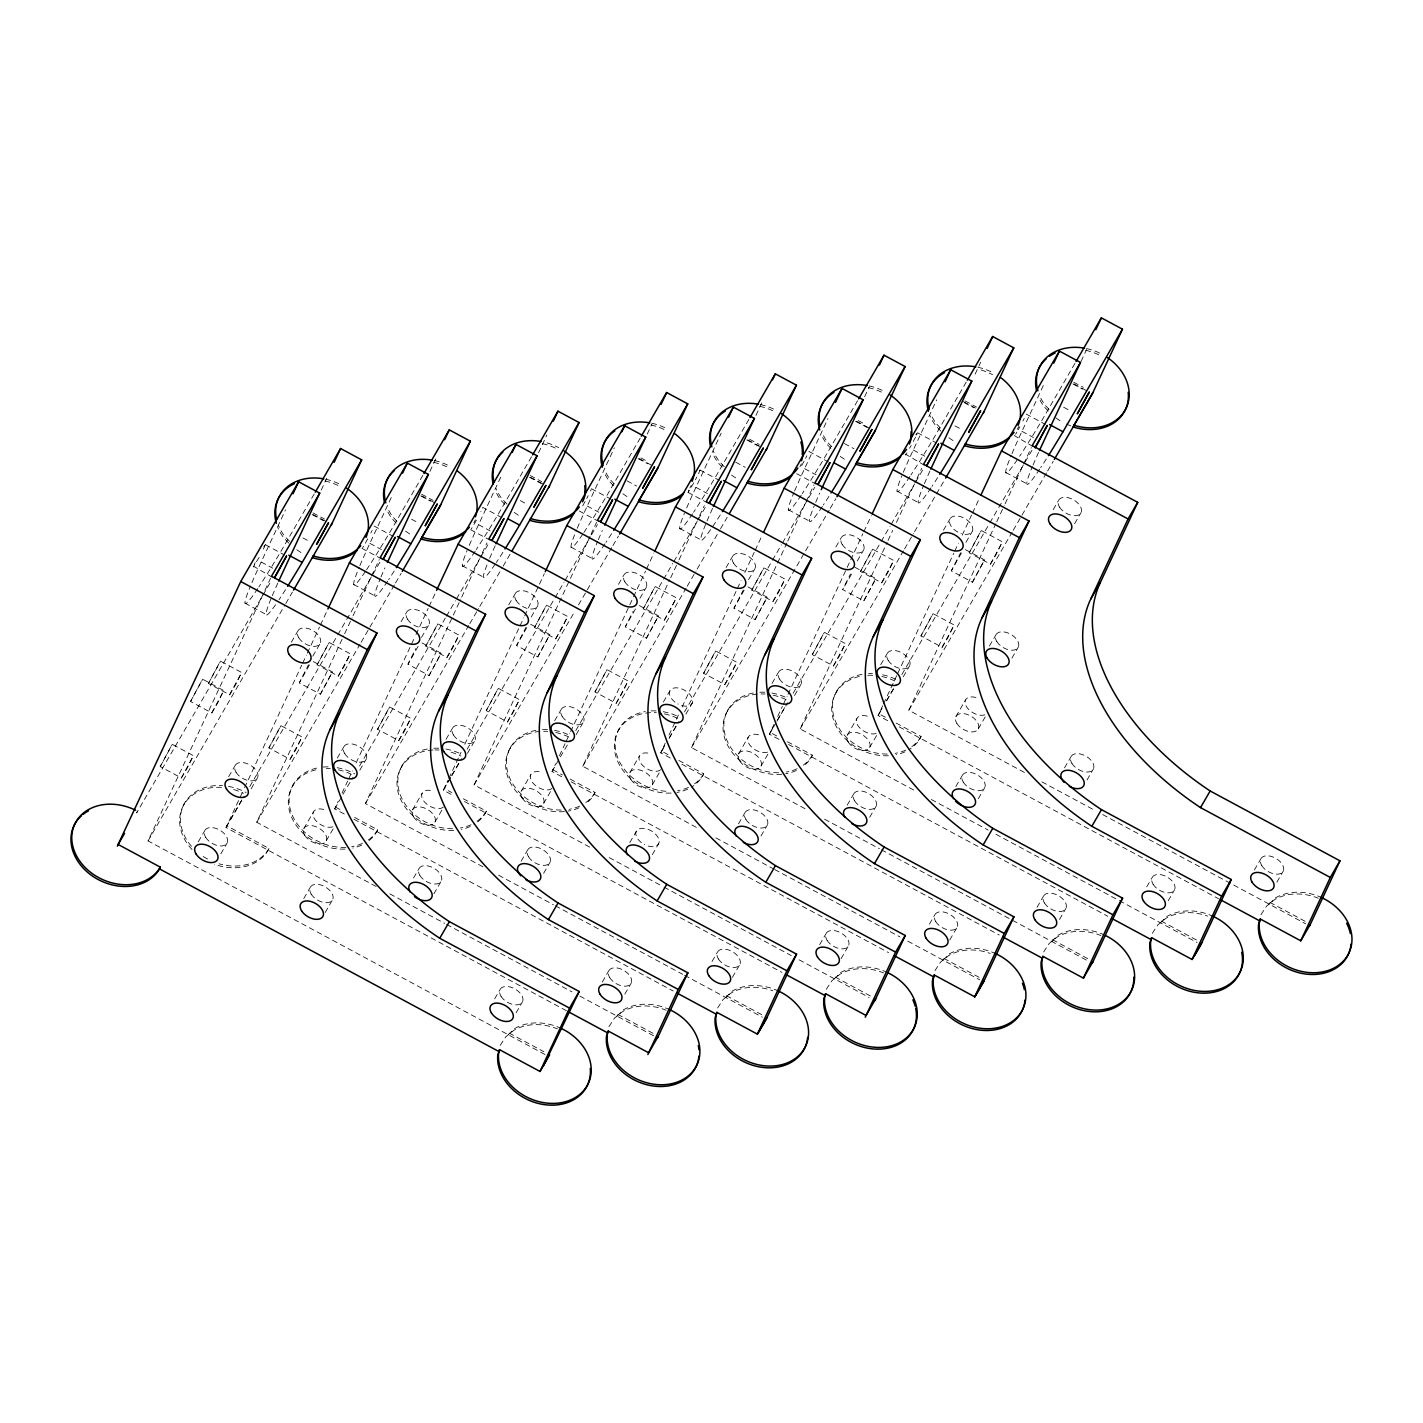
<?xml version="1.0" encoding="UTF-8"?>
<svg xmlns="http://www.w3.org/2000/svg" width="1423" height="1423" viewBox="0 0 1423 1423"><rect width="100%" height="100%" fill="white"/><g stroke="black" fill="none" stroke-linecap="round" stroke-linejoin="round"><path stroke-width="0.75" stroke-dasharray="5 3.75" d="M160.194 766.606L172.201 744.265L193.439 755.649L187.125 768.384L181.433 777.972L160.194 766.606L172.343 744.3M190.54 701.521L202.546 679.18L223.785 690.564L217.47 703.3L211.778 712.905L190.54 701.521L202.689 679.216M208.416 683.449L220.423 661.126L241.661 672.492L235.364 685.228L229.672 694.833L208.416 683.449L220.565 661.144M181.29 777.954L193.439 755.649M272.433 577.347L253.525 566.229M265.265 544.689L263.468 549.1M211.778 712.905L223.785 690.564M229.512 694.798L241.661 672.492M268.876 747.929L280.882 725.605L302.121 736.989L295.806 749.708L290.114 759.313L268.876 747.929L281.025 725.623M313.291 661.588L332.466 671.905L320.46 694.228L299.221 682.862L308.524 664.754M317.098 664.79L329.104 642.449L350.343 653.833L344.046 666.569L338.336 676.156L317.098 664.79L329.247 642.485M289.972 759.277L302.121 736.989M320.317 694.211L332.466 671.905M338.194 676.138L350.343 653.833M377.557 729.27L389.546 706.929L410.802 718.313L404.488 731.048L398.796 740.654L377.557 729.27L389.706 706.964M421.973 642.911L441.148 653.228L429.141 675.569L407.903 664.185L415.765 648.621M425.779 646.113L437.786 623.79L459.024 635.156L452.727 647.892L447.018 657.497L425.779 646.113L437.928 623.808M398.653 740.618L410.802 718.313M501.945 517.705L482.771 507.388L480.832 511.764M428.999 675.534L441.148 653.228M446.875 657.462L459.024 635.156M486.239 710.611L498.228 688.27L519.484 699.654L513.169 712.372L507.477 721.977L486.239 710.611L498.388 688.305M530.654 624.252L549.829 634.569L537.823 656.892L516.585 645.526L525.887 627.418M534.603 627.472L546.468 605.113L567.706 616.497L561.409 629.233L555.699 638.838L534.461 627.454L546.61 605.149M507.477 721.977L519.484 699.654M537.681 656.875L549.829 634.569M555.699 638.838L567.706 616.497M595.063 691.969L606.909 669.61L628.148 680.977L621.851 693.712L616.159 703.318L594.921 691.934L607.07 669.628M639.336 605.575L658.511 615.892L646.504 638.233L625.266 626.849L633.128 611.285M643.285 608.813L655.149 586.454L676.387 597.838L670.073 610.556L664.381 620.161L643.143 608.777L655.291 586.489M616.159 703.318L628.148 680.977M699.422 470.764L700.134 470.052L698.195 474.428M646.362 638.198L658.511 615.892M664.239 620.143L676.387 597.838M703.602 673.275L715.591 650.934L736.829 662.318L730.533 675.053L724.841 684.641L703.602 673.275L715.751 650.969M748 586.916L767.193 597.233L755.186 619.574L733.948 608.19L743.251 590.1M751.824 590.118L763.831 567.795L785.069 579.161L778.755 591.897L773.063 601.502L751.824 590.118L763.973 567.813M724.681 684.623L736.829 662.318M755.044 619.539L767.193 597.233M772.92 601.467L785.069 579.161M812.284 654.598L824.273 632.274L845.511 643.641L839.214 656.377L833.522 665.982L812.284 654.598L824.415 632.292M854.778 567.226L875.856 578.574L863.868 600.897L842.629 589.513L850.492 573.967M860.506 571.459L872.512 549.118L893.751 560.502L887.436 573.22L881.744 582.825L860.506 571.459L872.655 549.153M833.362 665.946L845.511 643.641M924.523 465.339L905.615 454.239M863.725 600.88L875.856 578.574M881.602 582.807L893.751 560.502M920.948 635.939L932.954 613.598L954.193 624.982L947.896 637.717L942.204 647.323L920.948 635.939L933.097 613.633M965.363 549.58L984.538 559.897L972.549 582.238L951.311 570.854L960.614 552.764M969.188 552.782L981.194 530.459L1002.432 541.825L996.118 554.561L990.426 564.166L969.188 552.782L981.336 530.477M942.044 647.287L954.193 624.982M1033.205 446.68L1014.297 435.563M972.389 582.203L984.538 559.897M990.426 564.166L1002.432 541.825M590.527 491.006L591.185 489.512M688.252 491.558L688.91 490.063M916.554 434.993L917.23 433.499M137.426 811.199L136.626 812.942L271.402 580.566M251.924 582.63A222.486 9.534 -61.7 0 1 261.192 562.014L285.525 509.843M544.991 1054.496L148.063 840.922L264.002 592.288M264.945 590.296L270.548 578.254M321.224 490.081L326.756 478.199M183.816 804.831L184.634 803.088M566.443 1010.721L226.008 827.528L243.671 789.658M244.596 787.666L301.694 665.235M302.637 663.225L306.372 655.185M307.315 653.193L319.481 627.098M320.406 625.088L326.97 611.036M359.877 565.66A222.486 9.534 -61.7 0 1 369.873 543.355L392.339 495.186M376.188 886.511L256.745 822.245L343.708 635.779M344.633 633.769L352.121 617.742M353.046 615.732L379.229 559.595M429.906 471.422L436.363 457.566M292.498 786.154L293.316 784.429M241.821 799.922L226.826 825.802L269 848.499L268.2 850.225A47.955 38.403 25 0 1 214.339 864.223M344.277 814.027L334.69 808.869L338.3 801.113M342.054 793.073L347.674 781.031M348.599 779.021L352.353 770.999M356.088 762.977L415.054 636.526M415.996 634.516L428.163 608.421M429.088 606.411L435.651 592.377M469.288 545.294A222.486 9.534 -61.7 0 1 478.555 524.678L501.021 476.527M482.913 866.803L365.426 803.586L452.389 617.12M453.314 615.11L460.803 599.065M461.728 597.073L481.365 554.952M482.308 552.96L486.968 542.928M538.57 452.745L546.894 434.94M401.179 767.495L401.998 765.752M354.683 817.442L377.682 829.822L376.882 831.566A47.955 38.403 25 0 1 365.373 843.128M451.038 794.319L443.371 790.192L447.925 780.427M448.868 778.417L461.034 752.34M464.77 744.3L519.057 627.899M520 625.889L523.735 617.867M524.678 615.857L544.333 573.7M577.24 528.324A222.486 9.534 -61.7 0 1 587.237 506.019L614.362 447.818M589.62 847.076L474.108 784.909L569.485 580.406M570.41 578.396L590.047 536.293M590.99 534.283L596.593 522.259M647.252 434.086L651.876 424.179M509.861 748.836L510.679 747.093M463.364 798.783L486.364 811.163L485.563 812.889A47.955 38.403 25 0 1 474.055 824.468M561.64 776.691L552.053 771.533L555.664 763.777M559.417 755.738L565.038 743.695M565.963 741.703L569.716 733.663M570.641 731.653L645.526 571.085M646.451 569.093L653.94 553.031M686.651 507.958A222.486 9.534 -61.7 0 1 695.918 487.36L721.176 433.179M696.345 827.35L582.79 766.25L669.735 579.784M670.678 577.774L678.166 561.729M679.091 559.737L698.729 517.634M699.654 515.624L704.332 505.592M755.933 415.409L762.408 401.553M618.543 730.159L619.361 728.434M570.125 779.075L595.045 792.486L594.245 794.23A47.955 38.403 25 0 1 587.806 802.074M508.331 1034.77L514.61 1028.616A47.955 38.403 25 0 1 560.2 1027.957M670.322 758.014L660.734 752.856L665.288 743.091M669.023 735.068L678.397 715.004M682.133 706.964L736.42 590.563M737.345 588.553L741.098 580.531M744.834 572.491L754.19 552.426M755.133 550.416L761.679 536.364M794.603 490.988A222.486 9.534 -61.7 0 1 804.6 468.683L827.99 418.522M805.027 808.691L691.471 747.591L786.848 543.07M787.773 541.06L813.956 484.923M864.615 396.75L869.24 386.86M727.224 711.5L728.042 709.757M678.807 760.416L703.727 773.827L702.926 775.571A47.955 38.403 25 0 1 691.418 787.132M616.995 1016.111L623.292 1009.939A47.955 38.403 25 0 1 668.881 1009.298M779.004 739.355L769.416 734.197L773.97 724.432M777.705 716.409L782.383 706.377M783.326 704.367L787.061 696.327M788.004 694.335L849.78 561.854M850.705 559.844L862.872 533.767M863.814 531.757L871.303 515.695M903.285 472.329A222.486 9.534 -61.7 0 1 913.281 450.024L936.672 399.845M913.708 790.032L800.153 728.914L887.098 542.448M888.041 540.438L892.719 530.423M896.454 522.401L916.092 480.298M917.017 478.288L921.695 468.256M975.146 374.124L980.678 362.242M835.906 692.823L836.724 691.098M787.488 741.757L812.408 755.168L811.608 756.894A47.955 38.403 25 0 1 805.169 764.738M725.677 997.434L731.973 991.28A47.955 38.403 25 0 1 777.563 990.621M887.685 720.696L878.098 715.538L882.651 705.772M883.576 703.762L896.686 675.658M897.628 673.648L953.784 553.227M954.708 551.217L958.462 543.195M962.197 535.173L971.553 515.09M972.496 513.08L979.042 499.046M1011.966 453.67A222.486 9.534 -61.7 0 1 1021.963 431.347L1043.486 385.206M1024.347 772.404L908.835 710.255L995.78 523.789M996.723 521.779L1004.193 505.734M1005.136 503.742L1031.319 447.587M1081.053 361.389L1086.603 349.524M896.17 723.08L921.09 736.491L920.29 738.235A47.955 38.403 25 0 1 908.781 749.796M834.358 978.775L840.655 972.603A47.955 38.403 25 0 1 886.244 971.962M943.04 960.098L949.337 953.944A47.955 38.403 25 0 1 994.908 953.303M1051.722 941.439L1058 935.285A47.955 38.403 25 0 1 1103.59 934.626M1160.403 922.78L1166.682 916.608A47.955 38.403 25 0 1 1212.271 915.967M1269.085 904.103L1275.364 897.949A47.955 38.403 25 0 1 1320.953 897.29M254.183 564.735L255.197 562.636M370.852 532.985L372.15 530.423M309.431 664.932L299.364 682.88M418.113 646.273L408.045 664.221M526.795 627.596L516.585 645.526M689.924 487.964L691.222 485.403M635.476 608.937L625.266 626.849M805.578 458.331L806.859 455.769M744.14 590.26L733.948 608.19M915.54 437.092L912.766 442.5M1022.941 420.995L1024.222 418.433M961.503 552.924L951.311 570.854M473.859 522.739L475.353 519.893M586.721 498.512L588.215 495.666M695.402 479.836L696.896 476.99M799.904 466.744L801.38 463.898M851.541 574.163L842.629 589.513M1017.267 429.408L1018.743 426.562M804.084 461.177L800.936 466.94M259.111 557.442L253.258 567.012M367.774 538.783L364.768 544.137M476.456 520.106L471.315 528.982M585.138 501.447L582.132 506.801M693.819 482.771L688.127 492.376M909.617 448.281L911.182 445.452M1018.299 429.604L1019.864 426.775M314.163 494.083L281.114 551.057A222.486 9.534 -61.7 0 1 258.861 586.934M148.063 840.922L284.671 605.415M285.792 603.494L292.444 592.004M291.359 642.2L297.798 631.118M228.641 776.709L235.08 765.61M198.295 841.793L204.734 830.694M312.793 656.163L320.3 643.232M422.844 475.424L389.795 532.398A222.486 9.534 -61.7 0 1 366.529 569.787M226.008 827.528L244.24 796.115M249.754 786.581L336.646 636.793M337.767 634.871L345.558 621.424M346.678 619.503L381.204 559.968M251.142 788.804L257.581 777.723M220.796 853.889L227.235 842.807M256.745 822.245L360.037 644.192M361.14 642.271L394.456 584.835M395.576 582.914L401.126 573.344M401.108 621.691L406.48 612.441M337.322 758.032L343.761 746.95M303.757 828.666L313.416 812.035M421.475 637.486L428.981 624.555M531.526 456.765L498.477 513.739A222.486 9.534 -61.7 0 1 476.225 549.598M334.69 808.869L342.196 795.919M342.996 794.194L352.904 777.456M359.557 766.001L445.328 618.133M446.448 616.212L455.36 600.844M456.463 598.923L479.853 558.599M480.974 556.678L488.765 543.23M359.823 770.145L366.262 759.064M326.258 840.762L333.765 827.83M303.757 898.536L310.196 887.454M365.426 803.586L468.718 625.515M469.821 623.612L478.715 608.279M479.818 606.376L502.034 568.079M503.137 566.158L510.91 552.764M325.191 912.499L332.697 899.549M508.723 604.864L515.162 593.782M446.004 739.373L452.443 728.291M412.439 809.989L422.097 793.358M531.224 616.977L537.663 605.896M640.208 438.088L607.159 495.062A222.486 9.534 -61.7 0 1 583.892 532.451M450.611 777.367L444.189 788.467L451.856 792.593M451.678 775.535L459.184 762.586M443.371 790.192L450.878 777.26M451.945 775.41L461.586 758.779M467.118 749.263L554.009 599.457M555.13 597.535L564.042 582.167M565.144 580.264L597.447 524.553M467.438 753.318L474.944 740.387M434.94 822.103L442.446 809.171M413.524 878.027L418.878 868.777M474.108 784.909L574.074 612.601M578.503 604.935L611.819 547.499M612.939 545.578L618.489 536.009M433.873 893.822L441.379 880.89M618.471 584.355L623.843 575.123M554.685 720.696L561.124 709.615M521.12 791.33L530.761 774.699M639.905 598.318L646.344 587.219M748.889 419.429L715.84 476.403A222.486 9.534 -61.7 0 1 693.588 512.28M552.053 771.533L559.292 758.708M560.36 756.858L570.267 740.12M575.799 730.586L672.705 563.508M673.826 561.587L697.217 521.263M698.337 519.342L706.128 505.894M576.119 734.659L583.626 721.728M543.622 803.444L551.128 790.494M521.12 861.2L527.559 850.118M582.79 766.25L686.082 588.179M687.184 586.276L696.078 570.961M697.181 569.04L719.398 530.743M720.5 528.822L727.171 517.349M543.622 873.313L550.061 862.231M726.086 567.546L732.525 556.446M663.367 702.037L669.806 690.955M494.67 998.839L500.042 989.608M629.802 772.653L639.443 756.04M748.587 579.641L755.008 568.56M857.571 400.752L824.522 457.726A222.486 9.534 -61.7 0 1 802.252 493.603M664.754 745.581L661.535 751.131L669.219 755.257M669.041 738.199L676.548 725.268M660.734 752.856L665.021 745.474M669.308 738.075L678.949 721.443M684.481 711.927L771.373 562.121M772.476 560.2L781.387 544.849M782.508 542.928L814.81 487.235M685.868 714.15L692.289 703.051M516.104 1012.802L522.526 1001.721M652.303 784.767L659.81 771.835M629.802 842.541L636.241 831.459M691.471 747.591L829.182 510.163M830.303 508.242L835.852 498.673M652.303 854.654L658.742 843.554M835.835 547.019L841.189 537.787M772.049 683.378L778.47 672.279M602.285 982.03L608.724 970.931M738.484 753.994L748.124 737.363M857.269 560.982L863.69 549.883M966.253 382.093L933.203 439.067A222.486 9.534 -61.7 0 1 910.933 474.944M773.436 726.922L770.217 732.454L779.804 737.612M777.723 719.522L785.229 706.591M769.416 734.197L775.837 723.115M776.922 721.265L787.631 702.784M793.162 693.25L880.054 543.461M881.157 541.54L890.069 526.172M891.189 524.251L914.58 483.927M915.7 482.006L923.491 468.558M794.55 695.473L800.971 684.392M624.786 994.126L631.207 983.044M760.985 766.108L768.491 753.176M738.484 823.864L744.923 812.782M800.153 728.914L903.445 550.861M904.548 548.94L913.441 533.625M914.544 531.704L944.534 480.013M760.985 835.977L767.424 824.895M943.449 530.21L949.87 519.11M880.73 664.701L887.152 653.619M712.034 961.503L717.388 952.272M847.165 735.335L856.806 718.704M965.95 542.305L972.371 531.224M1074.934 363.416L1041.885 420.408A222.486 9.534 -61.7 0 1 1019.615 456.267M882.118 708.245L878.898 713.795L886.582 717.921M886.404 700.863L893.911 687.932M878.098 715.538L882.385 708.138M886.671 700.756L896.312 684.125M901.844 674.591L988.736 524.802M989.839 522.881L997.648 509.434M998.75 507.513L1032.173 449.899M903.231 676.814L909.653 665.733M732.4 977.316L739.889 964.385M869.666 747.431L877.173 734.499M847.165 805.205L853.604 794.123M908.835 710.255L1012.127 532.184M1013.229 530.263L1046.545 472.827M1047.666 470.924L1053.216 461.337M869.666 817.318L876.106 806.218M1053.198 509.683L1058.552 500.451M989.412 646.042L995.833 634.96M819.648 944.694L826.069 933.613M955.847 716.658L965.488 700.027M1074.632 523.646L1081.053 512.565M1011.913 658.138L1018.334 647.056M841.082 958.64L848.57 945.708M978.348 728.772L985.854 715.84M955.847 786.545L962.286 775.446M978.348 798.641L984.769 787.559M929.397 924.185L934.751 914.936M949.746 939.98L957.252 927.049M1064.529 767.869L1070.968 756.787M1087.03 779.982L1093.451 768.9M1037.011 907.358L1043.433 896.277M1059.512 919.471L1065.934 908.372M1146.76 886.849L1152.114 877.6M1168.194 900.795L1174.615 889.713M1254.375 870.022L1260.796 858.941M1276.876 882.135L1283.297 871.054M1015.631 434.211L1016.858 432.147M263.789 546.859L264.714 545.418M362.634 547.642L363.559 546.201M915.878 434.869L916.786 433.428M906.967 452.87L905.348 455.022M500.256 1045.318L505.716 1036.869L513.792 1030.341A47.955 38.403 25 0 1 557.478 1028.882M608.937 1026.659L614.398 1018.21L622.474 1011.682A47.955 38.403 25 0 1 666.16 1010.223M717.619 1007.982L723.08 999.551L731.155 993.005A47.955 38.403 25 0 1 772.885 990.799M826.301 989.323L831.761 980.874L839.837 974.346A47.955 38.403 25 0 1 883.523 972.887M934.964 970.646L940.443 962.215L948.518 955.669A47.955 38.403 25 0 1 990.248 953.463M1043.646 951.987L1049.125 943.538L1057.2 937.01A47.955 38.403 25 0 1 1100.868 935.551M1152.328 933.31L1157.806 924.879L1165.882 918.351A47.955 38.403 25 0 1 1207.611 916.127M1261.009 914.651L1266.488 906.202L1274.563 899.674A47.955 38.403 25 0 1 1318.232 898.215M1066.218 424.018L1071.448 426.171M1073.742 382.218L1083.33 387.376M1073.903 383.908L1087.332 391.129M1072.942 383.961L1082.529 389.119M1063.675 407.245L1071.341 411.372M1026.179 414.057L1045.354 424.374M965.061 400.895L976.569 407.085M1021.963 431.347L1033.472 437.537M963.3 401.535L978.65 409.788M964.26 402.62L973.848 407.778M954.993 425.904L962.66 430.031M1005.759 472.454L1026.837 483.802M917.497 432.717L936.672 443.033M858.3 420.585L865.967 424.712M913.281 450.024L924.79 456.214M856.539 421.244L869.969 428.465M855.579 421.297L867.087 427.487M844.39 443.549L853.978 448.707M897.077 491.131L918.155 502.479M808.815 451.376L829.911 462.742M804.6 468.683L816.108 474.873M749.619 439.262L759.206 444.421M747.858 439.903L761.287 447.124M746.897 439.956L758.406 446.146M796.667 473.681L815.841 483.998M735.709 462.208L745.296 467.367M788.395 509.79L809.491 521.138M700.134 470.052L719.309 480.369M695.918 487.36L707.427 493.55M640.937 457.921L648.603 462.048M639.176 458.58L652.606 465.801M638.216 458.633L647.803 463.791M687.985 492.358L709.081 503.706M627.027 480.867L636.615 486.043M679.714 528.449L700.81 539.797M591.452 488.712L612.548 500.06M587.237 506.019L598.745 512.209M530.334 475.549L541.843 481.739M530.494 477.239L543.924 484.46M529.534 477.292L541.042 483.482M579.303 511.017L600.399 522.366M1269.903 902.378L1306.563 922.104M520.267 500.576L527.933 504.703M1041.974 781.885L1094.838 810.345M1102.665 814.561L1305.745 923.829M571.032 547.126L592.128 558.474M899.194 726.886L1218.533 898.713M421.653 494.226L433.161 500.416M478.555 524.678L490.063 530.868M421.813 495.898L435.242 503.119M420.852 495.951L430.44 501.109M470.622 529.694L491.718 541.042M1161.221 921.037L1197.881 940.763M411.585 519.235L419.251 523.362M931.336 799.513L988.113 830.054M995.94 834.269L1117.34 899.585M1119.296 900.652L1197.063 942.506M462.35 565.785L483.446 577.133M788.591 744.514L1107.894 916.341M374.089 526.048L393.264 536.364M312.989 512.885L324.48 519.075M369.873 543.355L381.382 549.545M313.131 514.575L328.482 522.828M312.171 514.628L323.679 520.818M361.94 548.353L383.036 559.701M1052.54 939.696L1089.2 959.422M302.903 537.912L310.588 542.038M824.611 819.221L879.432 848.731M881.388 849.78L1010.615 919.311M1012.571 920.361L1086.46 960.134M353.669 584.462L374.765 595.81M681.83 764.222L999.213 935M265.407 544.707L284.582 555.041M261.192 562.014L272.7 568.204M943.858 958.373L980.518 978.099M715.929 837.898L772.707 868.439M774.663 869.506L899.976 936.921M907.803 941.137L979.7 979.824M244.987 603.121L266.083 614.469M552.871 769.79L562.459 774.948M571.228 781.85L888.592 952.627M835.176 977.032L871.837 996.758M609.204 857.607L662.069 886.067M664.025 887.116L791.295 955.598M799.121 959.814L869.097 997.452M464.467 801.54L781.85 972.336M726.495 995.709L763.155 1015.435M498.566 875.216L553.387 904.726M555.344 905.775L682.613 974.257M684.57 975.306L762.354 1017.16M335.508 807.126L343.174 811.252M353.865 819.186L673.168 990.995M617.813 1014.368L654.473 1034.094M389.884 893.893L444.705 923.385M446.662 924.452L571.975 991.867M579.801 996.082L653.673 1035.837M509.132 1033.027L543.871 1051.722M1055.884 417.917L1062.714 422.578M948.91 437.75L954.033 441.255M840.228 456.409L845.351 459.914M731.547 475.086L736.669 478.59M622.865 493.745L627.988 497.25M514.183 512.405L519.306 515.909M405.502 531.081L410.642 534.586M296.82 549.74L301.961 553.245M1049.018 409.326L1045.016 405.039A47.955 38.403 25 0 1 1039.341 395.06M1048.217 411.051L1044.215 406.782A47.955 38.403 25 0 1 1038.541 396.786M940.336 427.985L936.334 423.716A47.955 38.403 25 0 1 930.66 413.719M940.87 431.151L935.534 425.441A47.955 38.403 25 0 1 929.859 415.463M831.672 446.644L827.652 442.375A47.955 38.403 25 0 1 821.978 432.396M830.854 448.387L826.852 444.118A47.955 38.403 25 0 1 821.178 434.122M724.325 466.744L718.971 461.034A47.955 38.403 25 0 1 713.297 451.055M722.173 467.046L718.17 462.777A47.955 38.403 25 0 1 712.496 452.799M614.309 483.98L610.289 479.711A47.955 38.403 25 0 1 604.633 469.715M613.491 485.723L609.489 481.436A47.955 38.403 25 0 1 603.814 471.458M506.962 504.08L501.608 498.37A47.955 38.403 25 0 1 495.951 488.391M504.809 504.382L500.807 500.113A47.955 38.403 25 0 1 495.133 490.117M396.946 521.316L392.926 517.047A47.955 38.403 25 0 1 387.269 507.05M396.128 523.059L392.125 518.772A47.955 38.403 25 0 1 386.451 508.794M289.598 541.416L284.262 535.706A47.955 38.403 25 0 1 278.588 525.727M288.78 543.141L283.444 537.449A47.955 38.403 25 0 1 277.77 527.453M257.848 588.464A222.486 9.534 -61.7 0 1 250.519 585.956M285.543 589.656A222.486 9.534 -61.7 0 1 278.944 599.812M275.6 604.704A222.486 9.534 -61.7 0 1 271.615 597.304M272.291 595.686A222.486 9.534 -61.7 0 1 277.859 582.985M324.96 480.974A47.955 38.403 25 0 1 340.542 486.737M325.76 479.231A47.955 38.403 25 0 1 341.342 484.994M365.355 571.53A222.486 9.534 -61.7 0 1 359.201 567.297M394.224 570.979A222.486 9.534 -61.7 0 1 388.639 579.623M387.625 581.135A222.486 9.534 -61.7 0 1 380.297 578.645M380.973 577.009A222.486 9.534 -61.7 0 1 384.957 567.83M332.786 826.799A12.789 7.649 30.1 0 1 313.772 817.514A12.789 7.649 30.1 0 1 324.871 809.812M269 848.499A47.955 38.403 25 0 1 219.106 863.797M207.527 859.047A47.955 38.403 25 0 1 200.483 854.6M191.5 846.329A47.955 38.403 25 0 1 183.834 804.564A47.955 38.403 25 0 1 222.433 785.638M228.498 786.385A47.955 38.403 25 0 1 246.108 792.54M192.052 849.567A47.955 38.403 25 0 1 182.66 807.054A47.955 38.403 25 0 1 221.632 787.381M233.728 789.534A47.955 38.403 25 0 1 243.458 793.322M433.641 462.315A47.955 38.403 25 0 1 449.223 468.06M434.442 460.572A47.955 38.403 25 0 1 450.024 466.335M475.211 551.128A222.486 9.534 -61.7 0 1 467.1 550.488M502.906 552.32A222.486 9.534 -61.7 0 1 496.307 562.476M495.133 564.202A222.486 9.534 -61.7 0 1 488.961 559.986M489.654 558.35A222.486 9.534 -61.7 0 1 495.222 545.649M443.371 807.054A12.789 7.649 30.1 0 1 423.093 800.046A12.789 7.649 30.1 0 1 433.553 791.152M377.682 829.822A47.955 38.403 25 0 1 367.97 840.228M362.385 843.412A47.955 38.403 25 0 1 351.694 846.703M345.878 847.325A47.955 38.403 25 0 1 291.057 811.982A47.955 38.403 25 0 1 319.321 767.548M323.146 767.05A47.955 38.403 25 0 1 331.114 766.979M337.18 767.709A47.955 38.403 25 0 1 354.789 773.863M361.584 845.155A47.955 38.403 25 0 1 352.744 848.072M345.06 849.069A47.955 38.403 25 0 1 290.256 813.725A47.955 38.403 25 0 1 318.503 769.292M326.312 768.598A47.955 38.403 25 0 1 330.314 768.705M338.407 769.843A47.955 38.403 25 0 1 353.989 775.606M542.323 443.638A47.955 38.403 25 0 1 557.905 449.401M547.126 442.927A47.955 38.403 25 0 1 558.705 447.658M582.719 534.194A222.486 9.534 -61.7 0 1 576.564 529.961M611.57 533.661A222.486 9.534 -61.7 0 1 605.985 542.288M604.988 543.817A222.486 9.534 -61.7 0 1 597.642 541.309M598.336 539.673A222.486 9.534 -61.7 0 1 602.32 530.494M552.053 788.395A12.789 7.649 30.1 0 1 531.775 781.387A12.789 7.649 30.1 0 1 542.234 772.476M641.453 842.647A12.789 7.649 30.1 0 1 640.955 828.399A12.789 7.649 30.1 0 1 659.045 840.05A12.789 7.649 30.1 0 1 644.245 844.444M486.364 811.163A47.955 38.403 25 0 1 476.652 821.569M471.066 824.753A47.955 38.403 25 0 1 460.376 828.026M452.567 828.72A47.955 38.403 25 0 1 399.472 792.451A47.955 38.403 25 0 1 427.985 748.889M433.802 748.249A47.955 38.403 25 0 1 439.796 748.302M445.861 749.049A47.955 38.403 25 0 1 461.621 754.243M470.266 826.478A47.955 38.403 25 0 1 461.426 829.413M453.741 830.409A47.955 38.403 25 0 1 398.155 792.433A47.955 38.403 25 0 1 433.001 749.992M434.993 749.939A47.955 38.403 25 0 1 438.996 750.046M451.091 752.198A47.955 38.403 25 0 1 460.821 755.987M651.005 424.979A47.955 38.403 25 0 1 666.587 430.724M651.805 423.236A47.955 38.403 25 0 1 667.387 428.999M1017.445 459.522A222.486 9.534 -61.7 0 1 1011.273 455.289M1046.296 458.989A222.486 9.534 -61.7 0 1 1040.711 467.616M1039.697 469.145A222.486 9.534 -61.7 0 1 1032.369 466.637M1033.062 465.019A222.486 9.534 -61.7 0 1 1038.63 452.318M984.858 714.808A12.789 7.649 30.1 0 1 965.843 705.506A12.789 7.649 30.1 0 1 976.961 697.821M921.09 736.491A47.955 38.403 25 0 1 911.378 746.897M905.793 750.081A47.955 38.403 25 0 1 895.085 753.372M887.294 754.065A47.955 38.403 25 0 1 834.18 717.779A47.955 38.403 25 0 1 862.712 674.217M868.528 673.595A47.955 38.403 25 0 1 872.512 673.541M882.616 674.787A47.955 38.403 25 0 1 898.198 680.532M904.992 751.824A47.955 38.403 25 0 1 896.152 754.741M888.468 755.738A47.955 38.403 25 0 1 833.665 720.394A47.955 38.403 25 0 1 861.911 675.961M867.728 675.32A47.955 38.403 25 0 1 873.704 675.374M881.798 676.512A47.955 38.403 25 0 1 895.547 681.315M1085.713 350.307A47.955 38.403 25 0 1 1101.295 356.07M1086.532 348.564A47.955 38.403 25 0 1 1102.114 354.327M909.937 476.456A222.486 9.534 -61.7 0 1 901.826 475.833M937.615 477.648A222.486 9.534 -61.7 0 1 932.029 486.292M931.016 487.804A222.486 9.534 -61.7 0 1 923.687 485.314M924.381 483.678A222.486 9.534 -61.7 0 1 929.948 470.977M876.177 733.468A12.789 7.649 30.1 0 1 857.162 724.182A12.789 7.649 30.1 0 1 868.279 716.481M957.892 532.113A12.789 7.649 30.1 0 1 952.307 516.745A12.789 7.649 30.1 0 1 971.82 525.354A12.789 7.649 30.1 0 1 960.916 533.447M812.408 755.168A47.955 38.403 25 0 1 802.697 765.574M797.111 768.758A47.955 38.403 25 0 1 786.421 772.031M778.612 772.725A47.955 38.403 25 0 1 725.499 736.438A47.955 38.403 25 0 1 754.03 692.894M759.846 692.254A47.955 38.403 25 0 1 765.841 692.307M771.906 693.054A47.955 38.403 25 0 1 787.666 698.248M796.311 770.483A47.955 38.403 25 0 1 785.603 773.774M781.761 774.272A47.955 38.403 25 0 1 723.791 734.677A47.955 38.403 25 0 1 765.023 694.05M773.134 695.189A47.955 38.403 25 0 1 788.716 700.934M981.052 369.98A47.955 38.403 25 0 1 992.614 374.729M977.85 367.241A47.955 38.403 25 0 1 993.432 372.986M801.256 495.133A222.486 9.534 -61.7 0 1 793.909 492.625M828.933 496.325A222.486 9.534 -61.7 0 1 823.348 504.952M822.352 506.481A222.486 9.534 -61.7 0 1 814.241 505.841M815.699 502.355A222.486 9.534 -61.7 0 1 819.684 493.176M767.513 752.127A12.789 7.649 30.1 0 1 748.48 742.842A12.789 7.649 30.1 0 1 759.597 735.14M703.727 773.827A47.955 38.403 25 0 1 694.015 784.233M688.43 787.417A47.955 38.403 25 0 1 677.739 790.69M665.928 791.277A47.955 38.403 25 0 1 616.337 753.372A47.955 38.403 25 0 1 645.348 711.553M651.165 710.913A47.955 38.403 25 0 1 657.159 710.966M663.225 711.713A47.955 38.403 25 0 1 678.984 716.907M687.629 789.16A47.955 38.403 25 0 1 676.921 792.433M671.105 793.073A47.955 38.403 25 0 1 614.932 752.465A47.955 38.403 25 0 1 656.341 712.71M664.452 713.848A47.955 38.403 25 0 1 678.184 718.651M868.35 387.643A47.955 38.403 25 0 1 883.932 393.388M869.168 385.9A47.955 38.403 25 0 1 884.75 391.663M692.574 513.792A222.486 9.534 -61.7 0 1 684.463 513.169M720.251 514.984A222.486 9.534 -61.7 0 1 706.324 522.65M707.018 521.014A222.486 9.534 -61.7 0 1 712.585 508.313M660.734 769.736A12.789 7.649 30.1 0 1 640.457 762.71A12.789 7.649 30.1 0 1 650.916 753.816M675.018 702.144A12.789 7.649 30.1 0 1 674.502 687.914A12.789 7.649 30.1 0 1 692.61 699.565A12.789 7.649 30.1 0 1 677.81 703.94M595.045 792.486A47.955 38.403 25 0 1 585.333 802.91M579.748 806.076A47.955 38.403 25 0 1 569.058 809.367M561.249 810.061A47.955 38.403 25 0 1 508.136 773.774A47.955 38.403 25 0 1 536.667 730.23M542.483 729.59A47.955 38.403 25 0 1 548.478 729.643M554.543 730.373A47.955 38.403 25 0 1 570.303 735.584M578.948 807.819A47.955 38.403 25 0 1 568.239 811.092M564.397 811.608A47.955 38.403 25 0 1 506.428 772.013A47.955 38.403 25 0 1 547.659 731.369M555.77 732.507A47.955 38.403 25 0 1 571.352 738.27M759.686 406.302A47.955 38.403 25 0 1 775.268 412.065M760.487 404.577A47.955 38.403 25 0 1 776.069 410.322M205.73 837.382A12.789 7.649 30.1 0 0 226.008 844.39A12.789 7.649 30.1 0 0 216.189 828.471A12.789 7.649 30.1 0 0 205.73 837.382M311.192 894.124A12.789 7.649 30.1 0 0 331.47 901.15A12.789 7.649 30.1 0 0 321.651 885.231A12.789 7.649 30.1 0 0 311.192 894.124M236.076 772.298A12.789 7.649 30.1 0 0 256.353 779.306A12.789 7.649 30.1 0 0 246.535 763.404A12.789 7.649 30.1 0 0 236.076 772.298M501.038 996.278A12.789 7.649 30.1 0 0 521.316 1003.304A12.789 7.649 30.1 0 0 511.497 987.384A12.789 7.649 30.1 0 0 501.038 996.278M298.794 637.806A12.789 7.649 30.1 0 0 319.072 644.815A12.789 7.649 30.1 0 0 309.253 628.895A12.789 7.649 30.1 0 0 298.794 637.806M304.771 835.337A12.789 7.649 30.1 0 0 325.049 842.363A12.789 7.649 30.1 0 0 315.23 826.443A12.789 7.649 30.1 0 0 304.771 835.337M419.874 875.465A12.789 7.649 30.1 0 0 440.152 882.473A12.789 7.649 30.1 0 0 430.333 866.571A12.789 7.649 30.1 0 0 419.874 875.465M344.757 753.639A12.789 7.649 30.1 0 0 365.035 760.647A12.789 7.649 30.1 0 0 355.216 744.727A12.789 7.649 30.1 0 0 344.757 753.639M609.72 977.619A12.789 7.649 30.1 0 0 629.998 984.645A12.789 7.649 30.1 0 0 620.179 968.725A12.789 7.649 30.1 0 0 609.72 977.619M407.476 619.13A12.789 7.649 30.1 0 0 427.754 626.156A12.789 7.649 30.1 0 0 417.935 610.236A12.789 7.649 30.1 0 0 407.476 619.13M413.453 816.677A12.789 7.649 30.1 0 0 433.713 823.686A12.789 7.649 30.1 0 0 423.912 807.784A12.789 7.649 30.1 0 0 413.453 816.677M528.556 856.806A12.789 7.649 30.1 0 0 548.833 863.814A12.789 7.649 30.1 0 0 539.015 847.895A12.789 7.649 30.1 0 0 528.556 856.806M453.439 734.962A12.789 7.649 30.1 0 0 473.717 741.988A12.789 7.649 30.1 0 0 463.898 726.068A12.789 7.649 30.1 0 0 453.439 734.962M718.402 958.96A12.789 7.649 30.1 0 0 738.679 965.968A12.789 7.649 30.1 0 0 728.861 950.048A12.789 7.649 30.1 0 0 718.402 958.96M516.158 600.47A12.789 7.649 30.1 0 0 536.435 607.479A12.789 7.649 30.1 0 0 526.617 591.559A12.789 7.649 30.1 0 0 516.158 600.47M522.134 798.018A12.789 7.649 30.1 0 0 542.394 805.027A12.789 7.649 30.1 0 0 532.593 789.107A12.789 7.649 30.1 0 0 522.134 798.018M562.121 716.303A12.789 7.649 30.1 0 0 582.398 723.311A12.789 7.649 30.1 0 0 572.58 707.391A12.789 7.649 30.1 0 0 562.121 716.303M827.083 940.283A12.789 7.649 30.1 0 0 847.361 947.309A12.789 7.649 30.1 0 0 837.542 931.389A12.789 7.649 30.1 0 0 827.083 940.283M624.839 581.794A12.789 7.649 30.1 0 0 645.117 588.82A12.789 7.649 30.1 0 0 635.298 572.9A12.789 7.649 30.1 0 0 624.839 581.794M956.843 723.346A12.789 7.649 30.1 0 0 977.121 730.355A12.789 7.649 30.1 0 0 967.302 714.453A12.789 7.649 30.1 0 0 956.843 723.346M1071.964 763.475A12.789 7.649 30.1 0 0 1092.241 770.483A12.789 7.649 30.1 0 0 1082.423 754.564A12.789 7.649 30.1 0 0 1071.964 763.475M996.847 641.631A12.789 7.649 30.1 0 0 1017.125 648.657A12.789 7.649 30.1 0 0 1007.306 632.737A12.789 7.649 30.1 0 0 996.847 641.631M1261.81 865.629A12.789 7.649 30.1 0 0 1282.07 872.637A12.789 7.649 30.1 0 0 1272.269 856.717A12.789 7.649 30.1 0 0 1261.81 865.629M1059.566 507.139A12.789 7.649 30.1 0 0 1079.844 514.148A12.789 7.649 30.1 0 0 1070.025 498.228A12.789 7.649 30.1 0 0 1059.566 507.139M848.179 742.006A12.789 7.649 30.1 0 0 868.439 749.032A12.789 7.649 30.1 0 0 858.638 733.112A12.789 7.649 30.1 0 0 848.179 742.006M963.282 782.134A12.789 7.649 30.1 0 0 983.56 789.142A12.789 7.649 30.1 0 0 973.741 773.24A12.789 7.649 30.1 0 0 963.282 782.134M888.165 660.308A12.789 7.649 30.1 0 0 908.443 667.316A12.789 7.649 30.1 0 0 898.625 651.396A12.789 7.649 30.1 0 0 888.165 660.308M1153.128 884.288A12.789 7.649 30.1 0 0 1173.388 891.296A12.789 7.649 30.1 0 0 1163.587 875.394A12.789 7.649 30.1 0 0 1153.128 884.288M739.498 760.682A12.789 7.649 30.1 0 0 759.757 767.691A12.789 7.649 30.1 0 0 749.957 751.771A12.789 7.649 30.1 0 0 739.498 760.682M854.6 800.793A12.789 7.649 30.1 0 0 874.878 807.819A12.789 7.649 30.1 0 0 865.059 791.899A12.789 7.649 30.1 0 0 854.6 800.793M779.484 678.967A12.789 7.649 30.1 0 0 799.762 685.975A12.789 7.649 30.1 0 0 789.943 670.073A12.789 7.649 30.1 0 0 779.484 678.967M1044.446 902.947A12.789 7.649 30.1 0 0 1064.724 909.973A12.789 7.649 30.1 0 0 1054.905 894.053A12.789 7.649 30.1 0 0 1044.446 902.947M842.203 544.458A12.789 7.649 30.1 0 0 862.48 551.484A12.789 7.649 30.1 0 0 852.662 535.564A12.789 7.649 30.1 0 0 842.203 544.458M630.816 779.342A12.789 7.649 30.1 0 0 651.076 786.368A12.789 7.649 30.1 0 0 641.275 770.448A12.789 7.649 30.1 0 0 630.816 779.342M745.919 819.47A12.789 7.649 30.1 0 0 766.197 826.478A12.789 7.649 30.1 0 0 756.378 810.559A12.789 7.649 30.1 0 0 745.919 819.47M935.765 921.624A12.789 7.649 30.1 0 0 956.043 928.632A12.789 7.649 30.1 0 0 946.224 912.712A12.789 7.649 30.1 0 0 935.765 921.624M733.521 563.134A12.789 7.649 30.1 0 0 753.799 570.143A12.789 7.649 30.1 0 0 743.98 554.223A12.789 7.649 30.1 0 0 733.521 563.134"/><path stroke-width="1.5" d="M549.652 1054.834L540.011 1071.466L499.509 1049.676L497.765 1055.101A47.955 38.403 25 0 0 544.155 1104.604A47.955 38.403 25 0 0 590.26 1068.46M499.509 1049.676L498.584 1053.358A47.955 38.403 25 0 0 536.631 1101.011A47.955 38.403 25 0 0 589.424 1080.644A47.955 38.403 25 0 0 562.085 1028.847M658.333 1036.175L648.692 1052.807L608.19 1031.017L606.447 1036.424A47.955 38.403 25 0 0 649.19 1085.287A47.955 38.403 25 0 0 698.96 1056.026M608.19 1031.017L607.247 1034.699A47.955 38.403 25 0 0 645.989 1082.547A47.955 38.403 25 0 0 698.462 1060.918A47.955 38.403 25 0 0 668.881 1009.298M767.015 1017.498L757.374 1034.13L716.872 1012.34L715.129 1017.765A47.955 38.403 25 0 0 757.872 1066.61A47.955 38.403 25 0 0 807.641 1037.349M716.872 1012.34L715.929 1016.022A47.955 38.403 25 0 0 754.67 1063.87A47.955 38.403 25 0 0 807.143 1042.259A47.955 38.403 25 0 0 777.563 990.621M875.696 998.839L866.056 1015.471L825.553 993.681L823.81 999.088A47.955 38.403 25 0 0 872.619 1048.893A47.955 38.403 25 0 0 915.647 1008.249M825.553 993.681L824.611 997.363A47.955 38.403 25 0 0 862.676 1045.016A47.955 38.403 25 0 0 915.469 1024.649A47.955 38.403 25 0 0 888.112 972.852M984.378 980.18L974.737 996.812L934.235 975.004L932.492 980.429A47.955 38.403 25 0 0 975.235 1029.291A47.955 38.403 25 0 0 1025.005 1000.013M934.235 975.004L933.292 978.686A47.955 38.403 25 0 0 972.016 1026.552A47.955 38.403 25 0 0 1024.489 1004.923A47.955 38.403 25 0 0 994.908 953.303M1093.06 961.503L1083.419 978.135L1042.917 956.345L1041.174 961.752A47.955 38.403 25 0 0 1086.336 1011.077A47.955 38.403 25 0 0 1133.793 977.227M1042.917 956.345L1041.974 960.027A47.955 38.403 25 0 0 1080.039 1007.68A47.955 38.403 25 0 0 1132.833 987.313A47.955 38.403 25 0 0 1105.475 935.516M1201.741 942.844L1192.083 959.476L1151.598 937.686L1149.855 943.093A47.955 38.403 25 0 0 1198.664 992.898A47.955 38.403 25 0 0 1241.692 952.254M1151.598 937.686L1150.656 941.35A47.955 38.403 25 0 0 1189.379 989.216A47.955 38.403 25 0 0 1241.852 967.587A47.955 38.403 25 0 0 1212.271 915.967M1310.423 924.167L1300.764 940.799L1260.28 919.009L1258.537 924.434A47.955 38.403 25 0 0 1301.28 973.279A47.955 38.403 25 0 0 1351.05 944.018M1260.28 919.009L1259.337 922.691A47.955 38.403 25 0 0 1298.061 970.539A47.955 38.403 25 0 0 1350.534 948.928A47.955 38.403 25 0 0 1320.953 897.29M1035.108 447.711L1047.257 425.406L1035.268 447.729M117.326 846.187L240.754 581.527L298.617 481.757L319.713 493.105L282.288 573.362A222.486 9.534 -61.7 0 0 278.695 581.153M293.013 493.799L298.617 481.757M334.138 462.368L340.595 448.512L361.691 459.86L331.346 524.945M81.573 815.664A47.955 38.403 25 0 0 92.691 876.212A47.955 38.403 25 0 0 159.518 868.902L160.319 867.158L118.145 844.462L124.566 833.38M327.895 609.026L349.418 562.868L407.298 463.08L428.394 474.428L390.969 554.703A222.486 9.534 -61.7 0 0 387.376 562.476M402.62 473.112L407.298 463.08M444.67 439.743L449.277 429.853L470.373 441.201L440.027 506.268L402.247 571.423M540.011 1071.466L569.538 1008.124L439.743 938.273A222.433 132.908 30.1 0 1 329.869 729.91L367.312 649.635L376.953 633.004L271.491 576.262L319.713 493.105M329.869 729.91L339.528 713.279L376.953 633.004M440.845 504.542L421.919 537.147L421.119 538.872L422.204 539.317A47.955 38.403 25 0 0 465.677 531.864M436.576 590.367L458.099 544.209L515.98 444.421L537.076 455.769L499.651 536.044A222.486 9.534 -61.7 0 0 496.058 543.817M512.244 452.443L515.98 444.421M553.351 421.083L557.958 411.176L579.054 422.524L548.709 487.609M647.874 1054.532L678.22 989.465L548.424 919.614A222.433 132.908 30.1 0 1 438.551 711.233L475.994 630.976L485.634 614.345L380.172 557.585L428.394 474.428M438.551 711.233L448.209 694.602L485.634 614.345M545.258 571.69L566.781 525.532L624.661 425.744L645.757 437.11L608.332 517.367A222.486 9.534 -61.7 0 0 604.739 525.158M621.851 431.774L624.661 425.744M661.108 404.381L666.64 392.517L687.736 403.865L657.39 468.95L619.592 534.087M757.374 1034.13L786.901 970.788L657.106 900.937A222.433 132.908 30.1 0 1 547.232 692.574L584.675 612.299L594.316 595.668L488.854 538.926L537.076 455.769M547.232 692.574L556.891 675.943L594.316 595.668M658.191 467.206L639.283 499.811L638.482 501.536L639.567 501.999A47.955 38.403 25 0 0 683.04 494.528M654.882 551.021L675.463 506.873L733.343 407.085L754.439 418.433L717.014 498.708A222.486 9.534 -61.7 0 0 713.421 506.481M728.665 417.117L733.343 407.085M772.547 379.781L775.322 373.84L796.418 385.188L766.072 450.273M865.237 1017.214L895.583 952.129L765.787 882.278A222.433 132.908 30.1 0 1 655.914 673.897L693.339 593.64L702.998 577.009L597.518 520.249L645.757 437.11M655.914 673.897L665.573 657.266L702.998 577.009M763.564 532.362L784.144 488.196L842.025 388.426L863.121 399.774L825.696 480.031A222.486 9.534 -61.7 0 0 821.267 489.654M835.479 402.46L842.025 388.426M339.528 713.279A222.433 132.908 30.1 0 0 449.383 921.642L579.197 991.493L543.479 1065.809M879.396 365.071L884.003 355.181L905.099 366.529L874.754 431.614L836.955 496.769M974.737 996.812L1004.264 933.452L874.469 863.619A222.433 132.908 30.1 0 1 764.596 655.238L802.021 574.963L811.679 558.332L706.199 501.59L754.439 418.433M764.596 655.238L774.237 638.607L811.679 558.332M875.554 429.871L856.646 462.475L855.846 464.218L856.931 464.663A47.955 38.403 25 0 0 900.403 457.192M872.246 513.685L892.826 469.537L950.706 369.749L971.802 381.097L934.377 461.372A222.486 9.534 -61.7 0 0 930.784 469.145M945.085 381.791L950.706 369.749M657.533 1037.901L687.878 972.834L558.065 902.982A222.433 132.908 30.1 0 1 448.209 694.602M987.153 348.386L992.685 336.504L1013.781 347.87L983.435 412.937M1083.419 978.135L1112.946 914.793L983.151 844.942A222.433 132.908 30.1 0 1 873.277 636.561L910.702 556.304L920.361 539.673L814.881 482.913L863.121 399.774M873.277 636.561L882.918 619.948L920.361 539.673M980.927 495.026L1001.507 450.86L1059.388 351.09L1080.484 362.438L1043.059 442.695A222.486 9.534 -61.7 0 0 1039.466 450.486M1053.767 363.132L1059.388 351.09M556.891 675.943A222.433 132.908 30.1 0 0 666.747 884.306L796.56 954.157L766.197 1019.242L758.708 1032.173M1095.835 329.727L1101.366 317.845L1122.462 329.193L1092.117 394.278L1054.318 459.433M1192.083 959.476L1221.628 896.134L1091.832 826.283A222.433 132.908 30.1 0 1 981.959 617.902L1019.384 537.645L1029.042 521.014L923.563 464.254L971.802 381.097M981.959 617.902L991.6 601.271L1029.042 521.014M1092.917 392.535L1074.009 425.139L1073.209 426.882L1074.294 427.327A47.955 38.403 25 0 0 1128.19 392.357M874.878 1000.582L905.241 935.498L775.428 865.646A222.433 132.908 30.1 0 1 665.573 657.266M1300.764 940.799L1330.309 877.457L1200.514 807.606A222.433 132.908 30.1 0 1 1090.641 599.243L1128.065 518.968L1137.724 502.337L1032.244 445.595L1080.484 362.438M1090.641 599.243L1100.281 582.612L1137.724 502.337M774.237 638.607A222.433 132.908 30.1 0 0 884.11 846.987L1013.923 916.821L983.56 981.906L974.986 996.687M1092.241 963.246L1122.587 898.162L992.792 828.311A222.433 132.908 30.1 0 1 882.918 619.948M991.6 601.271A222.433 132.908 30.1 0 0 1101.473 809.651L1231.269 879.503L1200.923 944.57L1194.502 955.669M1309.605 925.911L1339.95 860.826L1210.155 790.975A222.433 132.908 30.1 0 1 1100.281 582.612M315.266 492.198L340.595 448.512M287.642 586.312A222.486 9.534 -61.7 0 0 302.21 562.423L361.691 459.86M293.565 590.1L332.164 523.202M423.947 473.521L449.277 429.853M396.323 567.652A222.486 9.534 -61.7 0 0 410.891 543.746L470.373 441.201M532.629 454.862L557.958 411.176M505.005 548.976A222.486 9.534 -61.7 0 0 519.573 525.087L579.054 422.524M512.031 550.843L549.509 485.883M641.311 436.185L666.64 392.517M613.687 530.317A222.486 9.534 -61.7 0 0 628.255 506.41L687.736 403.865M439.743 938.273L449.383 921.642M749.992 417.526L775.322 373.84M722.368 511.64A222.486 9.534 -61.7 0 0 736.936 487.751L796.418 385.188M729.394 513.507L766.872 448.547M548.424 919.614L558.065 902.982M858.674 398.867L884.003 355.181M831.05 492.981A222.486 9.534 -61.7 0 0 845.618 469.074L905.099 366.529M569.538 1008.124L579.197 991.493M657.106 900.937L666.747 884.306M967.355 380.19L992.685 336.504M939.731 474.321A222.486 9.534 -61.7 0 0 954.299 450.415L1013.781 347.87M945.637 478.092L984.236 411.211M678.22 989.465L687.878 972.834M765.787 882.278L775.428 865.646M1076.037 361.531L1101.366 317.845M1048.413 455.645A222.486 9.534 -61.7 0 0 1062.981 431.756L1122.462 329.193M786.901 970.788L796.56 954.157M874.469 863.619L884.11 846.987M895.583 952.129L905.241 935.498M983.151 844.942L992.792 828.311M1004.264 933.452L1013.923 916.821M1091.832 826.283L1101.473 809.651M1112.946 914.793L1122.587 898.162M1200.514 807.606L1210.155 790.975M1221.628 896.134L1231.269 879.503M1330.309 877.457L1339.95 860.826M1074.009 425.139L1075.094 425.584A47.955 38.403 25 0 0 1126.18 408.063A47.955 38.403 25 0 0 1107.45 357.582M856.646 462.475L857.749 462.92A47.955 38.403 25 0 0 901.221 455.449M639.283 499.811L640.386 500.256A47.955 38.403 25 0 0 683.858 492.785M421.919 537.147L423.022 537.592A47.955 38.403 25 0 0 469.377 527.221M1049.551 424.534L1062.981 431.756M1001.507 450.86L1128.065 518.968M940.87 443.193L954.299 450.415M892.826 469.537L1019.384 537.645M834.109 462.884L845.618 469.074M784.144 488.196L910.702 556.304M723.507 480.529L736.936 487.751M675.463 506.873L802.021 574.963M614.825 499.188L628.255 506.41M566.781 525.532L693.339 593.64M1220.472 899.763L1259.462 920.752M508.064 518.897L519.573 525.087M458.099 544.209L584.675 612.299M1111.79 918.44L1150.78 939.411M397.462 536.524L410.891 543.746M349.418 562.868L475.994 630.976M1003.126 937.099L1042.098 958.088M288.78 555.183L302.21 562.423M240.754 581.527L367.312 649.635M894.444 955.776L933.417 976.747M785.763 974.435L824.735 995.406M677.081 993.094L716.054 1014.083M568.4 1011.771L607.39 1032.742M159.518 868.902L498.708 1051.419M160.319 867.158A47.955 38.403 25 0 1 99.468 878.044A47.955 38.403 25 0 1 75.419 822.725A47.955 38.403 25 0 1 135.594 810.238M83.157 814.33A47.955 38.403 25 0 1 88.511 810.861M360.695 545.881A47.955 38.403 25 0 1 314.341 556.251L313.238 555.806L312.437 557.549L313.522 557.994A47.955 38.403 25 0 0 356.995 550.523M276.578 519.431A47.955 38.403 25 0 1 323.733 478.839M346.696 488.249A47.955 38.403 25 0 1 366.031 537.36M276.329 523.29A47.955 38.403 25 0 1 294.365 483.695M410.233 892.096A12.789 7.649 30.1 0 1 418.664 882.616A12.789 7.649 30.1 0 1 431.969 896.899A12.789 7.649 30.1 0 1 414.449 896.615M385.811 502.888A47.955 38.403 25 0 1 432.414 460.18M457.068 470.782A47.955 38.403 25 0 1 475.424 516.798M384.459 502.497A47.955 38.403 25 0 1 394.171 470.782M698.284 1045.585A47.955 38.403 25 0 1 698.942 1049.783M520.729 875.785A12.789 7.649 30.1 0 1 524.411 863.601A12.789 7.649 30.1 0 1 540.847 876.123A12.789 7.649 30.1 0 1 525.923 879.752M579.357 506.962A47.955 38.403 25 0 1 531.704 518.915L530.601 518.47L529.801 520.213L530.886 520.658A47.955 38.403 25 0 0 574.358 513.187M493.941 482.095A47.955 38.403 25 0 1 541.096 441.504M564.042 450.913A47.955 38.403 25 0 1 582.558 501.857M493.141 483.838A47.955 38.403 25 0 1 502.853 452.123M584.782 485.688A47.955 38.403 25 0 1 584.693 493.977M627.596 854.761A12.789 7.649 30.1 0 1 635.014 845.102A12.789 7.649 30.1 0 1 649.546 858.194A12.789 7.649 30.1 0 1 634.605 861.075M603.174 465.552A47.955 38.403 25 0 1 649.777 422.844M674.431 433.446A47.955 38.403 25 0 1 692.058 481.365M602.356 467.278A47.955 38.403 25 0 1 614.807 430.884M912.872 999.871A47.955 38.403 25 0 1 915.149 1006.15M1064.137 782.454A12.789 7.649 30.1 0 1 1067.819 770.252A12.789 7.649 30.1 0 1 1084.237 782.775A12.789 7.649 30.1 0 1 1069.331 786.403M1037.901 390.88A47.955 38.403 25 0 1 1084.504 348.173M1036.531 390.507A47.955 38.403 25 0 1 1046.261 358.792M1049.534 356.212A47.955 38.403 25 0 1 1055.119 353.029M1346.603 923.171A47.955 38.403 25 0 1 1350.374 933.577M953.641 798.765A12.789 7.649 30.1 0 1 963.069 789.534A12.789 7.649 30.1 0 1 974.808 804.778A12.789 7.649 30.1 0 1 955.456 801.113M1014.083 432.307A47.955 38.403 25 0 1 966.43 444.261L965.328 443.816L964.527 445.541L965.612 445.986A47.955 38.403 25 0 0 1009.085 438.533M929.219 409.557A47.955 38.403 25 0 1 975.822 366.832M1000.476 377.451A47.955 38.403 25 0 1 1018.103 425.352M928.401 411.283A47.955 38.403 25 0 1 944.516 372.666M844.96 817.425A12.789 7.649 30.1 0 1 852.377 807.766A12.789 7.649 30.1 0 1 866.909 820.858A12.789 7.649 30.1 0 1 851.968 823.739M906.576 449.33A47.955 38.403 25 0 1 902.698 454.044M819.986 426.1A47.955 38.403 25 0 1 867.141 385.508M890.087 394.9A47.955 38.403 25 0 1 909.422 444.029M819.719 429.959A47.955 38.403 25 0 1 833.967 392.392M910.987 431.774A47.955 38.403 25 0 1 910.738 437.982M736.278 836.101A12.789 7.649 30.1 0 1 743.695 826.425A12.789 7.649 30.1 0 1 758.228 839.517A12.789 7.649 30.1 0 1 743.286 842.416M797.894 467.989A47.955 38.403 25 0 1 749.067 481.597L747.964 481.152L747.164 482.877L748.249 483.322A47.955 38.403 25 0 0 791.722 475.851M711.856 446.875A47.955 38.403 25 0 1 758.459 404.168M781.405 413.577A47.955 38.403 25 0 1 801.469 460.803M710.504 446.502A47.955 38.403 25 0 1 725.285 411.051M800.9 442.037A47.955 38.403 25 0 1 802.27 454.595M1022.425 983.275A47.955 38.403 25 0 1 1024.329 989.572M274.621 577.578L286.503 556.073L274.621 577.578M316.6 544.333L328.482 522.828L316.6 544.333M383.303 558.919L395.185 537.396L383.303 558.919M425.281 525.674L437.163 504.151L425.281 525.674M491.984 540.242L503.867 518.737L491.984 540.242M533.963 507.015L545.845 485.492L533.963 507.015M600.666 521.583L612.548 500.06L600.666 521.583M642.645 488.338L654.527 466.833L642.645 488.338M709.348 502.924L721.23 481.401L709.348 502.924M751.326 469.679L763.208 448.156L751.326 469.679M818.029 484.247L829.911 462.742L818.029 484.247M860.008 451.002L871.89 429.497L860.008 451.002M926.711 465.588L938.575 444.065L926.711 465.588M968.689 432.343L980.572 410.82L968.689 432.343M1077.371 413.684L1089.235 392.161L1077.371 413.684M196.089 854.013A12.789 7.649 30.1 0 0 216.367 861.022A12.789 7.649 30.1 0 0 206.548 845.102A12.789 7.649 30.1 0 0 196.089 854.013M301.551 910.756A12.789 7.649 30.1 0 0 321.829 917.782A12.789 7.649 30.1 0 0 312.011 901.862A12.789 7.649 30.1 0 0 301.551 910.756M226.435 788.929A12.789 7.649 30.1 0 0 246.713 795.937A12.789 7.649 30.1 0 0 236.894 780.035A12.789 7.649 30.1 0 0 226.435 788.929M491.397 1012.909A12.789 7.649 30.1 0 0 511.675 1019.935A12.789 7.649 30.1 0 0 501.857 1004.015A12.789 7.649 30.1 0 0 491.397 1012.909M289.154 654.42A12.789 7.649 30.1 0 0 309.431 661.446A12.789 7.649 30.1 0 0 299.613 645.526A12.789 7.649 30.1 0 0 289.154 654.42M335.117 770.27A12.789 7.649 30.1 0 0 355.394 777.278A12.789 7.649 30.1 0 0 345.576 761.358A12.789 7.649 30.1 0 0 335.117 770.27M600.079 994.25A12.789 7.649 30.1 0 0 620.339 1001.258A12.789 7.649 30.1 0 0 610.538 985.356A12.789 7.649 30.1 0 0 600.079 994.25M397.835 635.761A12.789 7.649 30.1 0 0 418.113 642.769A12.789 7.649 30.1 0 0 408.294 626.867A12.789 7.649 30.1 0 0 397.835 635.761M443.798 751.593A12.789 7.649 30.1 0 0 464.076 758.619A12.789 7.649 30.1 0 0 454.257 742.699A12.789 7.649 30.1 0 0 443.798 751.593M708.761 975.591A12.789 7.649 30.1 0 0 729.021 982.599A12.789 7.649 30.1 0 0 719.22 966.679A12.789 7.649 30.1 0 0 708.761 975.591M506.517 617.102A12.789 7.649 30.1 0 0 526.795 624.11A12.789 7.649 30.1 0 0 516.976 608.19A12.789 7.649 30.1 0 0 506.517 617.102M552.48 732.934A12.789 7.649 30.1 0 0 572.758 739.942A12.789 7.649 30.1 0 0 562.939 724.022A12.789 7.649 30.1 0 0 552.48 732.934M817.442 956.914A12.789 7.649 30.1 0 0 837.702 963.94A12.789 7.649 30.1 0 0 827.901 948.02A12.789 7.649 30.1 0 0 817.442 956.914M615.198 598.425A12.789 7.649 30.1 0 0 635.476 605.451A12.789 7.649 30.1 0 0 625.658 589.531A12.789 7.649 30.1 0 0 615.198 598.425M987.206 658.262A12.789 7.649 30.1 0 0 1007.466 665.288A12.789 7.649 30.1 0 0 997.665 649.368A12.789 7.649 30.1 0 0 987.206 658.262M1252.151 882.26A12.789 7.649 30.1 0 0 1272.429 889.268A12.789 7.649 30.1 0 0 1262.61 873.348A12.789 7.649 30.1 0 0 1252.151 882.26M1049.925 523.771A12.789 7.649 30.1 0 0 1070.185 530.779A12.789 7.649 30.1 0 0 1060.384 514.859A12.789 7.649 30.1 0 0 1049.925 523.771M878.525 676.939A12.789 7.649 30.1 0 0 898.785 683.947A12.789 7.649 30.1 0 0 888.984 668.027A12.789 7.649 30.1 0 0 878.525 676.939M1143.469 900.919A12.789 7.649 30.1 0 0 1163.747 907.927A12.789 7.649 30.1 0 0 1153.928 892.025A12.789 7.649 30.1 0 0 1143.469 900.919M941.243 542.43A12.789 7.649 30.1 0 0 961.503 549.438A12.789 7.649 30.1 0 0 951.702 533.536A12.789 7.649 30.1 0 0 941.243 542.43M769.843 695.598A12.789 7.649 30.1 0 0 790.103 702.606A12.789 7.649 30.1 0 0 780.302 686.704A12.789 7.649 30.1 0 0 769.843 695.598M1034.806 919.578A12.789 7.649 30.1 0 0 1055.066 926.604A12.789 7.649 30.1 0 0 1045.265 910.684A12.789 7.649 30.1 0 0 1034.806 919.578M832.562 561.089A12.789 7.649 30.1 0 0 852.822 568.115A12.789 7.649 30.1 0 0 843.021 552.195A12.789 7.649 30.1 0 0 832.562 561.089M661.161 714.257A12.789 7.649 30.1 0 0 681.439 721.283A12.789 7.649 30.1 0 0 671.62 705.363A12.789 7.649 30.1 0 0 661.161 714.257M926.124 938.255A12.789 7.649 30.1 0 0 946.384 945.263A12.789 7.649 30.1 0 0 936.583 929.344A12.789 7.649 30.1 0 0 926.124 938.255M723.88 579.766A12.789 7.649 30.1 0 0 744.158 586.774A12.789 7.649 30.1 0 0 734.339 570.854A12.789 7.649 30.1 0 0 723.88 579.766"/></g></svg>
